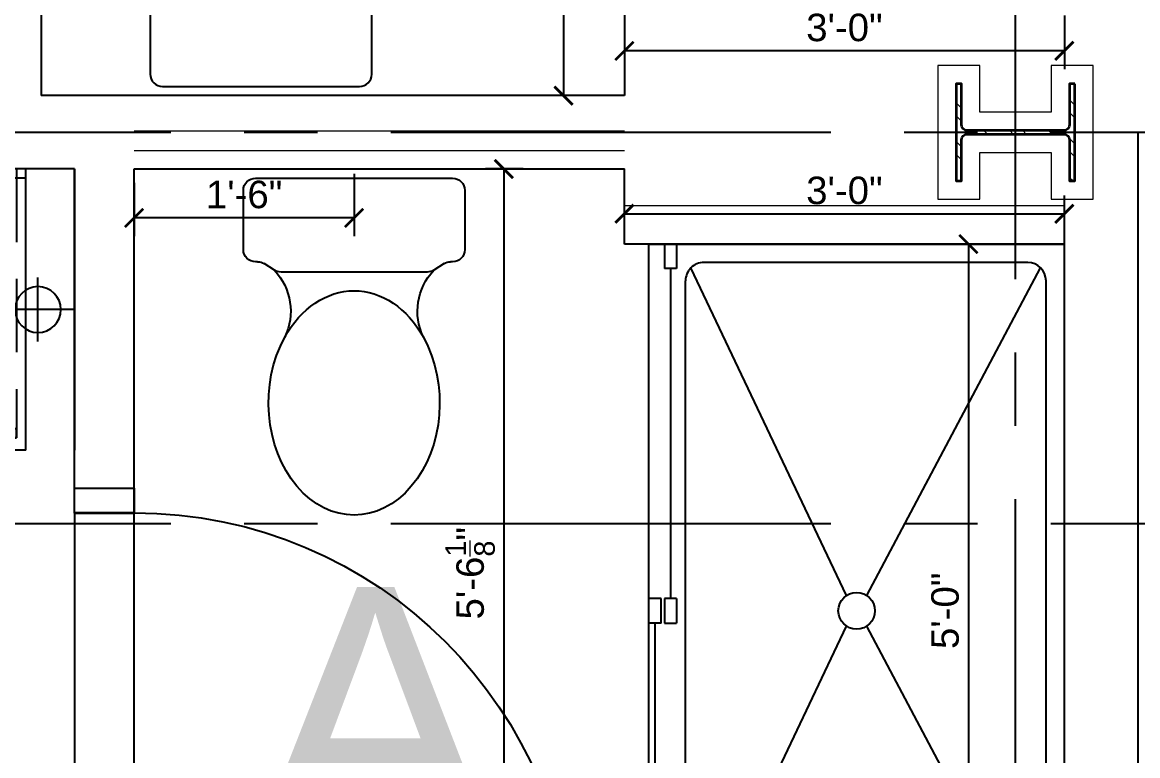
# Model space of a CAD drawing. Header units: inches. Extents: x 24000 to 28048, y 0 to 3165.
# Drawn here: x 24536.7 to 24628, y 1565.3 to 1625.3 of the extents above; entities that cross this region are included whole.
import ezdxf

# ---------------------------------------------------------------- set-up
doc = ezdxf.new("R2010")
doc.units = ezdxf.units.IN
doc.header["$LTSCALE"] = 48
doc.header["$MEASUREMENT"] = 0
for name, pattern in [('CENTER2', [1.125, 0.75, -0.125, 0.125, -0.125]), ('HIDDEN', [0.375, 0.25, -0.125]), ('HIDDEN2', [0.1875, 0.125, -0.0625])]:
    doc.linetypes.add(name, pattern=pattern)
for name, color, linetype in [('_0_Objects', 8, 'Continuous'), ('A-Door', 8, 'Continuous'), ('A-Door-Head', 8, 'Continuous'), ('A-Flor-Case', 8, 'Continuous'), ('A-Flor-Case-Hidden', 8, 'HIDDEN2'), ('A-Flor-Outline', 8, 'Continuous'), ('A-Flor-Ovhd', 8, 'HIDDEN2'), ('A-Flor-Pfix', 8, 'Continuous'), ('A-Flor-Soffit', 8, 'HIDDEN2'), ('A-Flor-Wall Mtd Fixture', 8, 'Continuous'), ('A-Grid(3-32)', 8, 'CENTER2'), ('A-HVAC', 8, 'HIDDEN2'), ('A-Wall-Full', 8, 'Continuous')]:
    doc.layers.add(name, color=color, linetype=linetype)
for name, color, linetype, lineweight in [('A-Detl-Hatch', 8, 'Continuous', 18), ('S-Detl-Hatch', 8, 'Continuous', 18), ('S-Detl-Wide', 8, 'Continuous', 35)]:
    doc.layers.add(name, color=color, linetype=linetype, lineweight=lineweight)
doc.layers.add('G-Anno-Nplt', color=8, linetype='Continuous', lineweight=18, plot=False)
doc.layers.add('G-Anno-View', color=8, linetype='Continuous', lineweight=18, plot=False)
doc.styles.add('G1DIM', font='arial.ttf')
doc.dimstyles.new('Aec-Arch-I-96', dxfattribs={"dimscale": 96, "dimtxt": 0.09375, "dimasz": 0.0625, "dimexe": 0.0625, "dimexo": 0.0625, "dimgap": 0.03125, "dimtad": 1, "dimdec": 3, "dimzin": 3, "dimdsep": 46, "dimlunit": 4, "dimtxsty": 'G1DIM', "dimblk": 'ARCHTICK', "dimcen": 0.09375, "dimclrd": 256, "dimclre": 256, "dimclrt": 256, "dimazin": 2, "dimtfac": 0.75, "dimtdec": 3, "dimtix": 1, "dimtmove": 2, "dimatfit": 2, "dimldrblk": 'OPEN90', "dimfxl": 0.0625, "dimtolj": 1, "dimtzin": 0, "dimarcsym": 0})

# ---------------------------------------------------------------- blocks, each defined once
blk = doc.blocks.new('*U9')
at = {"layer": 'A-Detl-Hatch'}
h = blk.add_hatch(dxfattribs=at)
h.set_pattern_fill('ANSI32', color=256, scale=6, style=0)
h.set_pattern_definition([(45, (0, -4.865), (-1.590990257669732, 1.590990257669732), []), (45, (1.06066017, -4.865), (-1.590990257669732, 1.590990257669732), [])])
edge = h.paths.add_edge_path()
edge.add_line((3.98, -9.73), (3.98, -9.295000000000002))
edge.add_line((3.98, -9.295000000000002), (0.645, -9.295000000000002))
edge.add_arc((0.645, -8.795000000000002), 0.5, 180, 270, ccw=False)
edge.add_line((0.145, -8.795000000000002), (0.145, -0.9349999999999996))
edge.add_arc((0.645, -0.9349999999999996), 0.5, 90, 180, ccw=False)
edge.add_line((0.645, -0.4349999999999996), (3.98, -0.4349999999999996))
edge.add_line((3.98, -0.4349999999999996), (3.98, 0))
edge.add_line((3.98, 0), (-3.98, 0))
edge.add_line((-3.98, 0), (-3.98, -0.4349999999999996))
edge.add_line((-3.98, -0.4349999999999996), (-0.645, -0.4349999999999996))
edge.add_arc((-0.645, -0.9349999999999996), 0.5, 0, 90, ccw=False)
edge.add_line((-0.145, -0.9349999999999996), (-0.145, -8.795000000000002))
edge.add_arc((-0.645, -8.795000000000002), 0.5, -90, 0, ccw=False)
edge.add_line((-0.645, -9.295000000000002), (-3.98, -9.295000000000002))
edge.add_line((-3.98, -9.295000000000002), (-3.98, -9.73))
edge.add_line((-3.98, -9.73), (3.98, -9.73))
at = {"linetype": 'ByBlock'}
blk.add_lwpolyline([(3.98, -9.73), (3.98, -9.295000000000002), (0.645, -9.295000000000002, -0.414213562373095), (0.145, -8.795000000000002), (0.145, -0.9349999999999996, -0.414213562373095), (0.645, -0.4349999999999996), (3.98, -0.4349999999999996), (3.98, 0), (-3.98, 0), (-3.98, -0.4349999999999996), (-0.645, -0.4349999999999996, -0.414213562373095), (-0.145, -0.9349999999999996), (-0.145, -8.795000000000002, -0.414213562373095), (-0.645, -9.295000000000002), (-3.98, -9.295000000000002), (-3.98, -9.73)], format="xyb", close=True, dxfattribs=at)
blk = doc.blocks.new('W10X33')
at = {"layer": 'S-Detl-Hatch'}
blk.add_lwpolyline([(13773.28084524832, -7309.777745052937), (13773.28084524832, -7306.342745052938), (13769.44584524832, -7306.342745052938), (13769.44584524832, -7300.482745052938), (13773.28084524832, -7300.482745052938), (13773.28084524832, -7297.047745052938), (13762.32084524832, -7297.047745052938), (13762.32084524832, -7300.482745052938), (13766.15584524832, -7300.482745052938), (13766.15584524832, -7306.342745052938), (13762.32084524832, -7306.342745052938), (13762.32084524832, -7309.777745052937)], close=True, dxfattribs=at)
at = {"layer": 'S-Detl-Wide'}
blk.add_blockref('*U9', (13767.80084524832, -7298.547745052938), dxfattribs=at)
blk = doc.blocks.new('4TH FLOOR - STRUCTURAL GRID')
at = {"layer": 'A-Grid(3-32)'}
for p, q in [((2602.501271693036, -15409.76760057454), (2602.50127169304, -13426.0071977946)), ((2119.384439320827, -14425.75000000001), (5897.614354035701, -14425.75000000001)), ((2119.384439320827, -14457.75000000001), (5897.614354035701, -14457.75000000001))]:
    blk.add_line(p, q, dxfattribs=at)
at = {"rotation": 90}
blk.add_blockref('W10X33', (-4700.911473359898, -28193.55084524833), dxfattribs=at)
blk = doc.blocks.new('Toiliet American Std Cadet Pro')
for p, q in [((5.839921660070786, 9.062505791591093), (0.9999923428219972, 9.062500811356813)), ((-6.8458210762401e-06, 8.062500000000682), (6.84582104781839e-06, -8.062500000000455)), ((6.839922910565974, 7.896269271069514), (6.83992247142703, 8.062506602947906)), ((7.531675966204034, 6.5162270408739), (6.99574209232037, 7.360211553805357)), ((7.687504852041457, -5.98014813940199), (7.68749514795843, 5.980169323609744)), ((6.995754035816532, -7.360191492113245), (7.531686540155164, -6.516206109515224)), ((6.839936163069183, -8.062493397052776), (6.839935723930012, -7.896249462226478)), ((1.000007657177292, -9.062499188643415), (5.839936974426081, -9.062494208408907))]:
    blk.add_line(p, q)
for centre, radius, start, end in [((0.9999931541785827, 8.062500811357268), 0.9999999999999999, 90.00004648730803, 180.000046487308), ((5.839922471427371, 8.06250579159132), 0.9999999999999999, 4.648730802774381e-05, 90.00004648730803), ((7.839922910565861, 7.896270082426099), 1.00000000000023, 180.000046487282, 212.4157267287875), ((6.687495147958543, 5.980168512253158), 1.000000000000227, 4.648730802774381e-05, 32.4157267288182), ((10.88910110862361, 10.10133413929634), 4.911750858309969, 226.878355171493, 295.5830616127054), ((10.88911725706632, -10.10130787825301), 4.911750778598119, 64.4170277726952, 133.1217347887163), ((6.687504852041769, -5.98014895075903), 0.999999999999916, 327.5843662458179, 4.648730802774381e-05), ((1.000006845820707, -8.06249918864387), 0.9999999999999999, 180.000046487308, 270.000046487308), ((5.839936163069495, -8.062494208409362), 0.9999999999999999, 270.000046487308, 4.648730802774381e-05), ((7.839935723929699, -7.896248650869893), 0.9999999999999999, 147.5843662458017, 180.000046487308)]:
    blk.add_arc(centre, radius, start, end)
for major_axis, ratio, start_param, end_param in [((9.174326882969053, 7.44365080935051e-06), 0.762998756125892, 4.086016556575147, 8.480354057783977), ((9.174326882969057, 7.44365076045988e-06), 0.7629987561258906, 2.197168750605836, 4.086016556577484)]:
    blk.add_ellipse((18.38817311703089, 1.911255458253436e-05), major_axis=major_axis, ratio=ratio, start_param=start_param, end_param=end_param)
blk = doc.blocks.new('_ArchTick')
at = {"linetype": 'ByBlock', "const_width": 0.15}
blk.add_lwpolyline([(-0.5, -0.5), (0.5, 0.5)], dxfattribs=at)
blk = doc.blocks.new('*D85')
at = {"layer": 'Defpoints', "transparency": 16777216}
for p in [(47.64094214672514, 68), (47.64094214672514, 0), (47.64094214672514, 0)]:
    blk.add_point(p, dxfattribs=at)
at = {"layer": 'G-Anno-Nplt', "lineweight": -2, "transparency": 16777216}
blk.add_line((47.64094214672515, 68), (47.64094214672514, 0), dxfattribs=at)
at = {"layer": 'G-Anno-Nplt', "lineweight": -2, "transparency": 16777216, "xscale": 1.5, "yscale": 1.5, "zscale": 1.5}
for p, rotation in [((47.64094214672515, 68), 90), ((47.64094214672514, 0), 270)]:
    blk.add_blockref('_ArchTick', p, dxfattribs=dict(at, rotation=rotation))
at = {"layer": 'G-Anno-Nplt', "transparency": 16777216, "insert": (45.74215292435133, 34.00000000000001), "char_height": 2.25, "attachment_point": 5, "rotation": 90, "style": 'G1DIM'}
blk.add_mtext('\\A1;5\'-8"', dxfattribs=at)
blk = doc.blocks.new('_Open90')
at = {"linetype": 'ByBlock', "lineweight": -2}
for p, q in [((0, 0), (-1, 0)), ((-0.5, 0.5), (0, 0)), ((0, 0), (-0.5, -0.5))]:
    blk.add_line(p, q, dxfattribs=at)
blk = doc.blocks.new('*D86')
at = {"layer": 'Defpoints', "transparency": 16777216}
for p in [(52.62499999999454, 7.982648200100812), (88.62499999999454, 8.06000000000131), (52.62499999999454, 3.664844981190981)]:
    blk.add_point(p, dxfattribs=at)
at = {"layer": 'G-Anno-Nplt', "lineweight": -2, "transparency": 16777216}
for p, q in [((52.62499999999454, 6.482648200100812), (52.62499999999454, 2.164844981190981)), ((88.62499999999454, 6.56000000000131), (88.62499999999454, 2.164844981190981)), ((88.62499999999454, 3.664844981190981), (52.62499999999454, 3.664844981190981))]:
    blk.add_line(p, q, dxfattribs=at)
at = {"layer": 'G-Anno-Nplt', "lineweight": -2, "transparency": 16777216, "xscale": 1.5, "yscale": 1.5, "zscale": 1.5, "rotation": 180}
blk.add_blockref('_ArchTick', (52.62499999999454, 3.664844981190981), dxfattribs=at)
at = {"layer": 'G-Anno-Nplt', "lineweight": -2, "transparency": 16777216, "xscale": 1.5, "yscale": 1.5, "zscale": 1.5}
blk.add_blockref('_ArchTick', (88.62499999999454, 3.664844981190981), dxfattribs=at)
at = {"layer": 'G-Anno-Nplt', "transparency": 16777216, "insert": (70.62499999999454, 5.564401597834911), "char_height": 2.25, "attachment_point": 5, "style": 'G1DIM'}
blk.add_mtext('\\A1;3\'-0"', dxfattribs=at)
blk = doc.blocks.new('Plumbing Chase')
at = {"layer": 'A-Flor-Outline', "linetype": 'HIDDEN2', "ltscale": 0.5}
blk.add_lwpolyline([(0.624999999992724, 0), (6.624999999992724, 0), (6.624999999992724, 24), (0.624999999992724, 24)], close=True, dxfattribs=at)
at = {"layer": 'G-Anno-Nplt'}
for centre in [(3.624999999992724, 18), (3.624999999992724, 12), (3.624999999992724, 6)]:
    blk.add_circle(centre, 2.5, dxfattribs=at)
blk = doc.blocks.new('18in door')
blk.add_lwpolyline([(0, 0), (1.5, 0), (1.5, 18), (0, 18)], close=True)
blk.add_arc((0, 0), 18, 0, 90)
blk = doc.blocks.new('Single 12x6 HVAC Shaft')
at = {"layer": 'A-Flor-Outline'}
blk.add_lwpolyline([(3.75, 17.75), (11.75, 17.75), (11.75, 3.75), (3.75, 3.75)], close=True, dxfattribs=at)
at = {"layer": 'A-HVAC'}
for p, q in [((4.75, 16.75), (10.75, 4.75)), ((4.75, 4.75), (10.75, 16.75))]:
    blk.add_line(p, q, dxfattribs=at)
blk.add_lwpolyline([(4.75, 16.75), (10.75, 16.75), (10.75, 4.75), (4.75, 4.75)], close=True, dxfattribs=at)
at = {"layer": 'A-Wall-Full'}
for points in [[(0, 21.5), (15.5, 21.5), (15.5, 0), (0, 0)], [(2.75, 18.75), (12.75, 18.75), (12.75, 2.75), (2.75, 2.75)]]:
    blk.add_lwpolyline(points, close=True, dxfattribs=at)
blk = doc.blocks.new('wall sconce')
for p, q in [((2, -2.625), (2, 2.625)), ((-1, 0), (4.625, 0))]:
    blk.add_line(p, q)
blk.add_circle((2, 0), 1.875)
blk = doc.blocks.new('sink1915rear')
for p, q in [((-6.004823403472336, -4.539642394007879), (-3.607189023905249, -6.937276773574965)), ((-5.778622522350549, -4.412289884536392), (-3.960742414498522, -6.230169992388417)), ((-5.601845827053911, -4.235513189239756), (-3.783965719201888, -6.05339329709178)), ((-5.474493317582425, -4.009312308117968), (-3.076858938015338, -6.406946687685053)), ((-3.960742414498522, -6.230169992388417), (-3.783965719201888, -6.05339329709178)), ((-3.607189023905249, -6.937276773574965), (-3.076858938015338, -6.406946687685053))]:
    blk.add_line(p, q)
blk.add_circle((-6.347227801003122, -3.666907910587183), 0.9375)
for points, knots in [([(0.0004528601065345583, -3.91076877255836), (-0.4126250764766866, -3.926481334309422), (-1.229345721615267, -3.957547562818874), (-2.411726861462984, -4.201425570674523), (-3.481891077401134, -4.565371331874287), (-4.132568998395769, -4.888289128985303), (-4.42554070006971, -5.058264925630697)], [0, 0, 0, 0, 1.238365004979438, 2.448444170486671, 3.606048187069407, 4.621257040060851, 4.621257040060851, 4.621257040060851, 4.621257040060851]), ([(-5.068493935649283, -5.475971861836875), (-5.158453843785232, -5.541295895701818), (-5.499234016115146, -5.801062842462793), (-6.033423511483338, -6.293099343300849), (-6.597211587900805, -6.98617685947119), (-7.025952191445331, -7.708484889703257), (-7.324374776655734, -8.448638472511954), (-7.500775518326225, -9.197108066528614), (-7.559659323057947, -9.949188037262637), (-7.500745584228877, -10.70145636589178), (-7.324216297325545, -11.45046201719007), (-7.025472792042468, -12.19140276557655), (-6.596190983354095, -12.91461983421322), (-6.031694278158003, -13.60861709277041), (-5.327277413640399, -14.25751553891327), (-4.481233270928467, -14.83824198700177), (-3.502784771569392, -15.32976732019944), (-2.408215916333365, -15.70215543521141), (-1.22713508602255, -15.94594164893018), (-0.4117005270669409, -15.97701054819682), (0.0004589975065272256, -15.99271425195836)], [5.387657404741645, 5.387657404741645, 5.387657404741645, 5.387657404741645, 5.720939566022763, 6.671914558966629, 7.558930469905226, 8.391938934834847, 9.182353751364623, 9.94385050592812, 10.6900528230439, 11.43645772895954, 12.19852389533066, 12.98981513865818, 13.82391691069281, 14.71212740683209, 15.6642881085877, 16.68723626789985, 17.78085518532396, 18.93843724306726, 20.14741629025649, 21.38303016869123, 21.38303016869123, 21.38303016869123, 21.38303016869123])]:
    blk.add_open_spline(points, degree=3, knots=knots)
for points in [[(0.0004528598065292044, -3.910768090758356), (1.235398677506524, -3.992301177658359), (2.421989394306536, -4.229653737358358), (3.51674184070653, -4.605959435758358), (4.492905708806532, -5.097619465258358), (5.333913246206535, -5.678187459458357), (6.032236193606522, -6.323730615858359), (6.590464929406522, -7.013078333958358), (7.014007638706531, -7.730387864458358), (7.308822586206531, -8.463773831658358), (7.482779795906524, -9.205143845458359), (7.540467743906532, -9.949121220958357), (7.482760787506535, -10.69330034585836), (7.308676673006531, -11.43522553545836), (7.013537163906534, -12.16942574765836), (6.589443024006528, -12.88767952865836), (6.030482920006534, -13.57797237235836), (5.331320934106529, -14.22435491845836), (4.489510967006524, -14.80557130815836), (3.512820066106528, -15.29762395235836), (2.418128098406527, -15.67403827005836), (1.232639430006529, -15.91129127545836), (0.000458997406525441, -15.99271460255836)], [(0.0001532756065358853, -9.702288986758358), (-0.4781987342934713, -9.607139346958359), (-0.8837266100934755, -9.336176053958358), (-1.154693306093471, -8.930650118958358), (-1.249846724393464, -8.452298014358359), (-1.154698973993476, -7.973941538058359), (-0.8837337915934711, -7.568409100958359), (-0.4782032952934685, -7.297440515658359), (0.0001532756065358853, -7.20228898665836)], [(0.0001532756065358853, -9.702288986758358), (0.4785052856065306, -9.607139346958359), (0.8840331614065349, -9.336176053958358), (1.154999857306535, -8.930650118958358), (1.250153275606536, -8.452298014358359), (1.155005525206533, -7.973941538058359), (0.8840403429065304, -7.568409100958359), (0.4785098466065278, -7.297440515658359), (0.0001532756065358853, -7.20228898665836)], [(0.0001532816065292764, -7.57728898665836), (-0.3346915431934718, -7.643893076658358), (-0.6185694750934658, -7.833574870258357), (-0.8082429797934694, -8.117445001858357), (-0.8748467242934694, -8.452295324158356), (-0.8082390134934698, -8.787142547058359), (-0.6185644455934707, -9.07100813245836), (-0.3346883527934708, -9.260686218258357), (0.0001532824065293426, -9.32728898665836)], [(0.0001532816065292764, -7.57728898665836), (0.3349980945065312, -7.643893076658358), (0.6188760264065252, -7.833574870258357), (0.8085495311065358, -8.117445001858357), (0.8751532756065359, -8.452295324158356), (0.8085455648065292, -8.787142547058359), (0.61887099690653, -9.07100813245836), (0.3349949041065301, -9.260686218258357), (0.0001532824065293426, -9.32728898665836)]]:
    blk.add_spline(points, degree=3)
at = {"layer": 'A-Flor-Case-Hidden', "linetype": 'HIDDEN2', "ltscale": 0.25, "extrusion": (0, 0, -1)}
blk.add_ellipse((0.0001532769065306638, -10.01428898665836), major_axis=(-8.5625, 0), ratio=0.8248175182481752, dxfattribs=at)
blk = doc.blocks.new('41in Std Vanity')
at = {"layer": 'A-Flor-Case'}
for p, q in [((23.00000000001091, 52), (0, 52)), ((0.7500000000013642, 4), (0.7500000000109139, 52)), ((23.00000000000045, 4), (23.00000000001091, 52)), ((23.00000000000045, 4), (4.547473508864641e-13, 4))]:
    blk.add_line(p, q, dxfattribs=at)
at = {"layer": 'A-Flor-Case-Hidden'}
for p, q in [((0, 51.25), (22.00000000000091, 51.25)), ((22.00000000000091, 4.75), (22.00000000001, 51.125)), ((0, 50.5), (21.25000000000114, 50.5)), ((0, 49.75), (21.25000000000114, 49.75)), ((0, 16.875), (21.25000000000114, 16.875)), ((0, 16.125), (21.25000000000114, 16.125)), ((21.25000000000364, 16.125), (0.750000000003638, 16.125)), ((0, 15.375), (22.00000000000091, 15.375)), ((21.25000000000364, 15.375), (0.750000000003638, 15.375)), ((0, 6.25), (21.25000000000114, 6.25)), ((0, 5.5), (21.25000000000114, 5.5)), ((0, 4.75), (22.00000000000091, 4.75))]:
    blk.add_line(p, q, dxfattribs=at)
for points in [[(21.25000000000114, 49.75), (22.00000000000091, 49.75), (22.00000000000091, 51.25), (21.25000000000114, 51.25)], [(21.25000000000114, 16.875), (22.00000000000091, 16.875), (22.00000000000091, 15.375), (21.25000000000114, 15.375)], [(21.25000000000114, 6.25), (22.00000000000091, 6.25), (22.00000000000091, 4.75), (21.25000000000114, 4.75)]]:
    blk.add_lwpolyline(points, close=True, dxfattribs=at)
at = {"layer": 'A-Wall-Full'}
for p, q in [((0, 0), (0, 56)), ((0, 56), (23.00000000001091, 55.99999999999091)), ((23.00000000001091, 0), (0, 0))]:
    blk.add_line(p, q, dxfattribs=at)
at = {"layer": 'A-Flor-Pfix', "rotation": 90}
blk.add_blockref('sink1915rear', (2.736114859054396, 33.31233616187853), dxfattribs=at)
at = {"layer": 'A-Flor-Wall Mtd Fixture', "xscale": -1, "rotation": 90}
blk.add_blockref('wall sconce', (11.500000000005, 54.99999999999545), dxfattribs=at)
at = {"layer": 'A-Flor-Wall Mtd Fixture', "rotation": 90}
blk.add_blockref('wall sconce', (11.50000000000546, 1), dxfattribs=at)
blk = doc.blocks.new('*D120')
at = {"layer": 'Defpoints', "transparency": 16777216}
for p in [(-44.24999999996908, -73.66177795123986), (-4.249999999965439, -73.66177795122712), (-4.249999999965439, -75.0334169595917)]:
    blk.add_point(p, dxfattribs=at)
at = {"layer": 'G-Anno-Nplt', "lineweight": -2, "transparency": 16777216}
for p, q in [((-44.24999999996907, -75.0334169595917), (-4.24999999996543, -75.0334169595917)), ((-44.24999999996907, -75.16177795123986), (-44.24999999996907, -76.5334169595917)), ((-4.24999999996543, -75.16177795122712), (-4.249999999965429, -76.5334169595917))]:
    blk.add_line(p, q, dxfattribs=at)
at = {"layer": 'G-Anno-Nplt', "lineweight": -2, "transparency": 16777216, "xscale": 1.5, "yscale": 1.5, "zscale": 1.5, "rotation": 180}
blk.add_blockref('_ArchTick', (-44.24999999996907, -75.0334169595917), dxfattribs=at)
at = {"layer": 'G-Anno-Nplt', "lineweight": -2, "transparency": 16777216, "xscale": 1.5, "yscale": 1.5, "zscale": 1.5}
blk.add_blockref('_ArchTick', (-4.24999999996543, -75.0334169595917), dxfattribs=at)
at = {"layer": 'G-Anno-Nplt', "transparency": 16777216, "insert": (-24.24999999996725, -76.93297357623564), "char_height": 2.25, "attachment_point": 5, "rotation": 180, "style": 'G1DIM'}
blk.add_mtext('\\A1;3\'-4"', dxfattribs=at)
blk = doc.blocks.new('*D121')
at = {"layer": 'Defpoints', "transparency": 16777216}
for p in [(-11.63997542260768, -72.75000000001091), (-10.39799127057086, -72.75000000001091), (-10.39799127057086, -96.75000000001455)]:
    blk.add_point(p, dxfattribs=at)
at = {"layer": 'G-Anno-Nplt', "lineweight": -2, "transparency": 16777216}
for p, q in [((-11.89799127057086, -72.75000000001091), (-13.13997542260768, -72.75000000001091)), ((-11.63997542260767, -96.75000000001455), (-11.63997542260768, -72.75000000001091)), ((-11.89799127057086, -96.75000000001455), (-13.13997542260767, -96.75000000001455))]:
    blk.add_line(p, q, dxfattribs=at)
at = {"layer": 'G-Anno-Nplt', "lineweight": -2, "transparency": 16777216, "xscale": 1.5, "yscale": 1.5, "zscale": 1.5}
for p, rotation in [((-11.63997542260768, -72.75000000001091), 90), ((-11.63997542260767, -96.75000000001455), 270)]:
    blk.add_blockref('_ArchTick', p, dxfattribs=dict(at, rotation=rotation))
at = {"layer": 'G-Anno-Nplt', "transparency": 16777216, "insert": (-13.53876464498148, -84.75000000001273), "char_height": 2.25, "attachment_point": 5, "rotation": 90.00000000000003, "style": 'G1DIM'}
blk.add_mtext('\\A1;2\'-0"', dxfattribs=at)
blk = doc.blocks.new('shower head')
for p, q in [((6.042794623776771, 1.495401227292405), (4.497995862483094, 1.499996866363063)), ((0.5, 0.25), (4.482786857688097, 0.2500000000025011)), ((0.4999999999999858, -0.25), (4.481603635898281, -0.2499999999974989)), ((6.022975186829711, -1.504237855005158), (4.491655762012087, -1.49999551940391))]:
    blk.add_line(p, q)
blk.add_lwpolyline([(0, -1.125), (0.5, -1.125), (0.5, 1.125), (0, 1.125)], close=True)
at = {"extrusion": (0, 0, -1)}
for centre, start_param, end_param in [((4.495311645545527, 4.547473508864641e-12), 4.878707650173357, 10.82699609266944), ((6.024385509791543, -0.004243297665425416), 6.26599830275396, 9.430838783973222)]:
    blk.add_ellipse(centre, major_axis=(0.003503243768375877, 1.499995909088731), ratio=0.4837345158988923, start_param=start_param, end_param=end_param, dxfattribs=at)
blk.add_open_spline([(4.482786857688097, 0.2500000000022737), (4.487319177958213, 0.2047685365964753), (4.490775320784849, 0.1591643370102247), (4.492874271991624, 0.1130900714290419), (4.49631322013704, 0.03760141325528821), (4.49610892864554, -0.0391490881536356), (4.492268892784622, -0.1146035032752479), (4.489949600694501, -0.1601762100142423), (4.486304033328622, -0.2052761202571673), (4.481603635898253, -0.2499999999977263)], degree=3, knots=[7.633998918920588, 7.633998918920588, 7.633998918920588, 7.633998918920588, 7.755289448368348, 7.755289448368348, 7.755289448368348, 7.954013382471494, 7.954013382471494, 7.954013382471494, 8.074038003380691, 8.074038003380691, 8.074038003380691, 8.074038003380691])
blk = doc.blocks.new('shower door')
at = {"layer": 'A-Flor-Case'}
for p, q in [((-31.00000000001036, -1), (-31.00000000001036, 0)), ((-29.00000000001036, 0), (-31.00000000001036, 0)), ((-29.00000000001036, -1), (-29.00000000001036, 0)), ((-1.035971308738226e-11, 0), (-2.00000000001036, 0)), ((-2.00000000001036, 0), (-2.00000000001036, -1)), ((-2.00000000001036, -0.5), (-29.00000000001036, -0.5)), ((-59.99358031856117, -1.264237909967733), (-57.99358031856117, -1.264237909967733)), ((-57.99358031856117, -2.264237909967733), (-57.99358031856117, -1.264237909967733)), ((-57.99358031856117, -1.764237909967733), (-31.00000000001036, -1.76423790996796)), ((-29.00000000001036, -1), (-31.00000000001036, -1)), ((-31.00000000001036, -1.26423790996796), (-29.00000000001036, -1.26423790996796)), ((-31.00000000001036, -2.26423790996796), (-31.00000000001036, -1.26423790996796)), ((-29.00000000001036, -1.26423790996796), (-29.00000000001036, -2.26423790996796)), ((-1.035971308738226e-11, -1), (-2.00000000001036, -1)), ((-2.00000000001036, -1), (-1.035971308738226e-11, -1)), ((-59.99358031856117, -2.264237909967733), (-57.99358031856117, -2.264237909967733)), ((-31.00000000001036, -2.26423790996796), (-29.00000000001036, -2.26423790996796))]:
    blk.add_line(p, q, dxfattribs=at)
blk = doc.blocks.new('30x34 shower')
at = {"layer": 'A-Flor-Pfix'}
for p, q in [((0, -34), (0, 0)), ((60, 0), (0, 0)), ((60, -34), (60, 0)), ((56.99999999999955, -1.5), (3, -1.5)), ((28.7455286775147, -16.17762435525947), (1.939339828220227, -1.93933982822)), ((58.06066017177932, -1.93933982822), (31.2544713224853, -16.17762435525947)), ((1.5, -3), (1.500000000000455, -29.50000000000045)), ((58.49999999999955, -3), (58.50000000000045, -29.5)), ((28.7455286775147, -17.82237564474008), (1.939339828220682, -30.56066017178046)), ((58.06066017178034, -30.56066017178), (31.2544713224853, -17.82237564474008)), ((57.00000000000045, -31), (3.000000000000455, -31)), ((60, -34), (0, -34))]:
    blk.add_line(p, q, dxfattribs=at)
blk.add_circle((30, -17), 1.5, dxfattribs=at)
for centre, start, end in [((3, -3), 90, 180), ((56.99999999999955, -3), 0, 90), ((3.000000000000455, -29.50000000000045), 180, 270), ((57.00000000000045, -29.5), 270, 0)]:
    blk.add_arc(centre, 1.5, start, end, dxfattribs=at)
at = {"xscale": -1, "rotation": 179.9999999999999}
blk.add_blockref('shower door', (60.00000000001046, -34.00000000000045), dxfattribs=at)
at = {"layer": 'A-Flor-Pfix', "rotation": 180.0000000001253}
blk.add_blockref('shower head', (60.00000000000659, -16.50000000000045), dxfattribs=at)
blk = doc.blocks.new('36in door')
blk.add_lwpolyline([(-1.5, -36), (0, -36), (0, 0), (-1.5, 0)], close=True)
blk.add_arc((0, 0), 36, 180, 270)
blk = doc.blocks.new('*D81')
at = {"layer": 'Defpoints', "transparency": 16777216}
for p in [(-42.79832063045069, 6.144999999945867), (-45.87548638447333, -60), (-43.26297560443163, -60)]:
    blk.add_point(p, dxfattribs=at)
at = {"layer": 'G-Anno-Nplt', "lineweight": -2, "transparency": 16777216}
for p, q in [((-44.29832063045069, 6.144999999945867), (-47.37548638447332, 6.144999999945868)), ((-45.87548638447332, 6.144999999945867), (-45.87548638447333, -60)), ((-44.76297560443163, -60), (-47.37548638447333, -60))]:
    blk.add_line(p, q, dxfattribs=at)
at = {"layer": 'G-Anno-Nplt', "lineweight": -2, "transparency": 16777216, "xscale": 1.5, "yscale": 1.5, "zscale": 1.5}
for p, rotation in [((-45.87548638447332, 6.144999999945867), 90), ((-45.87548638447333, -60), 270)]:
    blk.add_blockref('_ArchTick', p, dxfattribs=dict(at, rotation=rotation))
at = {"layer": 'G-Anno-Nplt', "transparency": 16777216, "insert": (-48.6347164322223, -26.92750000002707), "char_height": 2.25, "attachment_point": 5, "rotation": 90, "style": 'G1DIM'}
blk.add_mtext('\\A1;5\'-6{\\H0.750000x;\\S1/8;}"', dxfattribs=at)
blk = doc.blocks.new('*D82')
at = {"layer": 'Defpoints', "transparency": 16777216}
for p in [(-1.818623271787621e-12, 2.479385378563165), (-36.00000000000546, 0), (-1.818989403545856e-12, -3.499999999989086)]:
    blk.add_point(p, dxfattribs=at)
at = {"layer": 'G-Anno-Nplt', "lineweight": -2, "transparency": 16777216}
for p, q in [((-36.00000000000546, 1.5), (-36.00000000000546, 3.979385378563165)), ((-1.81889755503592e-12, -1.999999999989086), (-1.818531423277685e-12, 3.979385378563165)), ((-36.00000000000546, 2.479385378563165), (-1.818623271787621e-12, 2.479385378563165))]:
    blk.add_line(p, q, dxfattribs=at)
at = {"layer": 'G-Anno-Nplt', "lineweight": -2, "transparency": 16777216, "xscale": 1.5, "yscale": 1.5, "zscale": 1.5, "rotation": 180}
blk.add_blockref('_ArchTick', (-36.00000000000546, 2.479385378563165), dxfattribs=at)
at = {"layer": 'G-Anno-Nplt', "lineweight": -2, "transparency": 16777216, "xscale": 1.5, "yscale": 1.5, "zscale": 1.5}
blk.add_blockref('_ArchTick', (-1.818623271787621e-12, 2.479385378563165), dxfattribs=at)
at = {"layer": 'G-Anno-Nplt', "transparency": 16777216, "insert": (-18.00000000000364, 4.378941995207095), "char_height": 2.25, "attachment_point": 5, "style": 'G1DIM'}
blk.add_mtext('\\A1;3\'-0"', dxfattribs=at)
blk = doc.blocks.new('*D110')
at = {"layer": 'Defpoints', "transparency": 16777216}
for p in [(-76.12499999997817, 6.501503658408183), (-58.12499999997817, 7.250000106147127), (-76.12499999997817, 2.146333082037017)]:
    blk.add_point(p, dxfattribs=at)
at = {"layer": 'G-Anno-Nplt', "lineweight": -2, "transparency": 16777216}
for p, q in [((-58.12499999997817, 5.750000106147127), (-58.12499999997817, 0.6463330820370174)), ((-76.12499999997817, 5.001503658408183), (-76.12499999997817, 0.6463330820370174)), ((-58.12499999997817, 2.146333082037017), (-76.12499999997817, 2.146333082037017))]:
    blk.add_line(p, q, dxfattribs=at)
at = {"layer": 'G-Anno-Nplt', "lineweight": -2, "transparency": 16777216, "xscale": 1.5, "yscale": 1.5, "zscale": 1.5, "rotation": 180}
blk.add_blockref('_ArchTick', (-76.12499999997817, 2.146333082037017), dxfattribs=at)
at = {"layer": 'G-Anno-Nplt', "lineweight": -2, "transparency": 16777216, "xscale": 1.5, "yscale": 1.5, "zscale": 1.5}
blk.add_blockref('_ArchTick', (-58.12499999997817, 2.146333082037017), dxfattribs=at)
at = {"layer": 'G-Anno-Nplt', "transparency": 16777216, "insert": (-67.12499999997817, 4.045122304410824), "char_height": 2.25, "attachment_point": 5, "style": 'G1DIM'}
blk.add_mtext('\\A1;1\'-6"', dxfattribs=at)
blk = doc.blocks.new('*D111')
at = {"layer": 'Defpoints', "transparency": 16777216}
for p in [(0, 0), (-7.853542345401365, -60), (-1.818989403545856e-12, -60)]:
    blk.add_point(p, dxfattribs=at)
at = {"layer": 'G-Anno-Nplt', "lineweight": -2, "transparency": 16777216}
for p, q in [((-1.5, 4.249154173235984e-16), (-9.353542345401351, 2.649642899433443e-15)), ((-7.853542345401352, 2.224727482109845e-15), (-7.853542345401365, -60)), ((-1.500000000001819, -60), (-9.353542345401365, -60))]:
    blk.add_line(p, q, dxfattribs=at)
at = {"layer": 'G-Anno-Nplt', "lineweight": -2, "transparency": 16777216, "xscale": 1.5, "yscale": 1.5, "zscale": 1.5}
for p, rotation in [((-7.853542345401352, 2.224727482109845e-15), 90), ((-7.853542345401365, -60), 270)]:
    blk.add_blockref('_ArchTick', p, dxfattribs=dict(at, rotation=rotation))
at = {"layer": 'G-Anno-Nplt', "transparency": 16777216, "insert": (-9.75233156777516, -30), "char_height": 2.25, "attachment_point": 5, "rotation": 90, "style": 'G1DIM'}
blk.add_mtext('\\A1;5\'-0"', dxfattribs=at)
blk = doc.blocks.new('*D112')
at = {"layer": 'Defpoints', "transparency": 16777216}
for p in [(-76.12499999997817, -58), (-76.12499999997817, -60), (-69.22243234200687, -60)]:
    blk.add_point(p, dxfattribs=at)
at = {"layer": 'G-Anno-Nplt', "lineweight": -2, "transparency": 16777216}
for p, q in [((-69.22243234200687, -58), (-69.22243234200687, -56.5)), ((-74.62499999997817, -58), (-67.72243234200687, -58)), ((-69.22243234200687, -58), (-69.22243234200687, -60)), ((-74.62499999997817, -60), (-67.72243234200687, -60)), ((-69.22243234200687, -60), (-69.22243234200687, -61.5))]:
    blk.add_line(p, q, dxfattribs=at)
at = {"layer": 'G-Anno-Nplt', "lineweight": -2, "transparency": 16777216, "xscale": 1.5, "yscale": 1.5, "zscale": 1.5}
for p, rotation in [((-69.22243234200687, -58), 270), ((-69.22243234200687, -60), 90)]:
    blk.add_blockref('_ArchTick', p, dxfattribs=dict(at, rotation=rotation))
at = {"layer": 'G-Anno-Nplt', "transparency": 16777216, "insert": (-71.10203670762759, -59.00000000000001), "char_height": 2.25, "attachment_point": 5, "rotation": 90, "style": 'G1DIM'}
blk.add_mtext('\\A1;2"', dxfattribs=at)
blk = doc.blocks.new('Suite Vanity and Bath 1')
at = {"layer": 'A-Wall-Full'}
for p, q in [((4.875, 68), (4.875, 0)), ((52.62499999999454, 8.06000000000131), (52.62499999999454, 0)), ((52.62499999999454, 0), (4.875, 0))]:
    blk.add_line(p, q, dxfattribs=at)
at = {"layer": 'A-Flor-Pfix', "rotation": 90.00004864950782}
blk.add_blockref('Toiliet American Std Cadet Pro', (22.875, 0.75), dxfattribs=at)
at = {"layer": 'G-Anno-Nplt'}
dim = blk.add_linear_dim(base=(47.64094214672514, 0), p1=(47.64094214672514, 68), p2=(47.64094214672514, 0), angle=90, dimstyle='Aec-Arch-I-96', override={"dimscale": 24, "dimsah": 1, "dimclrt": 256}, dxfattribs=at)
dim.commit()
dim.dimension.update_dxf_attribs({"geometry": '*D85', "text_midpoint": (45.74215292435133, 34.00000000000001)})
dim = blk.add_linear_dim(base=(52.62499999999454, 3.664844981190981), p1=(88.62499999999454, 8.06000000000131), p2=(52.62499999999454, 7.982648200100812), dimstyle='Aec-Arch-I-96', override={"dimscale": 24, "dimsah": 1, "dimclrt": 256}, dxfattribs=at)
dim.commit()
dim.dimension.update_dxf_attribs({"geometry": '*D86', "text_midpoint": (70.62499999999454, 5.564401597834911)})
blk = doc.blocks.new('King Suite 7')
blk.add_blockref('Suite Vanity and Bath 1', (181.3661246222546, 2.999999999998181))
blk = doc.blocks.new('Studio Vanity and Closet Typ')
at = {"layer": 'A-Door'}
for points in [[(-42.23857701519773, -69.00000000001091), (-42.23857701519773, -72.75000000001091), (-44.23857701519773, -72.75000000001091), (-44.23857701519773, -69.00000000001091)], [(-6.238577015197734, -69.00000000001091), (-6.238577015197734, -72.75000000001091), (-4.238577015197734, -72.75000000001091), (-4.238577015197734, -69.00000000001091)]]:
    blk.add_lwpolyline(points, close=True, dxfattribs=at)
at = {"layer": 'A-Door-Head'}
blk.add_lwpolyline([(-42.23857701519773, -69.00000000001091), (-42.23857701519773, -72.75000000001091), (-6.238577015197734, -72.75000000001091), (-6.238577015197734, -69.00000000001091)], close=True, dxfattribs=at)
at = {"layer": 'A-Flor-Ovhd'}
for p, q in [((-4.374999999976353, -81.95499999999811), (-44.24999999996908, -81.9550000000072)), ((-4.374999999976353, -85.95499999999811), (-44.24999999996908, -85.9550000000072)), ((-4.374999999976353, -86.95499999999811), (-44.24999999996908, -86.9550000000072))]:
    blk.add_line(p, q, dxfattribs=at)
at = {"layer": 'A-Flor-Soffit'}
blk.add_line((-59.74999999999091, -23.00000000001273), (-59.74999999997999, -69.00000000001091), dxfattribs=at)
at = {"layer": 'A-Wall-Full'}
for p, q in [((-56.00000000000364, 0), (-55.99999999999091, -23.00000000001091)), ((0, 0), (0, -23.00000000001091)), ((-55.99999999999091, -23.00000000001091), (-59.74999999999091, -23.00000000001273)), ((-42.24999999996908, -69.00000000000546), (-59.74999999996908, -69.00000000001091)), ((-59.74999999996544, -101.6250000000236), (-59.74999999996908, -69.00000000001091)), ((-42.24999999996908, -69.00000000000546), (-42.24999999996908, -72.75000000000546)), ((3.092281986027956e-11, -69.00000000001091), (-6.249999999969077, -69.00000000001091)), ((-6.249999999969077, -69.00000000001091), (-6.249999999969077, -72.75000000001091)), ((-44.24999999996908, -80.12500000002001), (-44.24999999996908, -72.75000000001091)), ((-44.24999999996908, -72.75000000001091), (-42.24999999996908, -72.75000000000546)), ((-4.249999999969077, -72.75000000001091), (-6.249999999969077, -72.75000000001091)), ((-4.249999999969077, -72.75000000001091), (-4.249999999961801, -96.75000000001091)), ((-4.249999999961801, -96.75000000001091), (-44.24999999996908, -96.75000000002365)), ((3.000000000041837, -101.6250000000091), (-59.74999999996544, -101.6250000000236))]:
    blk.add_line(p, q, dxfattribs=at)
at = {"xscale": -1, "rotation": 90}
blk.add_blockref('41in Std Vanity', (0, 0), dxfattribs=at)
for name, p in [('Plumbing Chase', (-4.249999999961801, -96.75000000001091)), ('Single 12x6 HVAC Shaft', (-59.74999999996908, -101.62500000002))]:
    blk.add_blockref(name, p)
at = {"layer": 'A-Door'}
blk.add_blockref('18in door', (-42.23857701519773, -69.00000000001091), dxfattribs=at)
at = {"layer": 'A-Door', "xscale": -1}
blk.add_blockref('18in door', (-6.238577015197734, -69.00000000001091), dxfattribs=at)
at = {"layer": 'G-Anno-View', "insert": (-44.21606129757674, -34.94870699812054), "char_height": 20.58111220381943, "width": 161.6876703932754, "attachment_point": 1, "style": 'G1DIM'}
blk.add_mtext('A1', dxfattribs=at)
at = {"layer": 'G-Anno-Nplt'}
dim = blk.add_linear_dim(base=(-11.63997542260768, -72.75000000001091), p1=(-10.39799127057086, -96.75000000001455), p2=(-10.39799127057086, -72.75000000001091), angle=90, dimstyle='Aec-Arch-I-96', override={"dimscale": 24, "dimsah": 1, "dimclrt": 256}, dxfattribs=at)
dim.commit()
dim.dimension.update_dxf_attribs({"geometry": '*D121', "text_midpoint": (-13.53876464498148, -84.75000000001273)})
dim = blk.add_linear_dim(base=(-4.249999999965439, -75.0334169595917), p1=(-44.24999999996908, -73.66177795123986), p2=(-4.249999999965439, -73.66177795122712), dimstyle='Aec-Arch-I-96', override={"dimscale": 24, "dimsah": 1, "dimclrt": 256}, dxfattribs=at)
dim.commit()
dim.dimension.update_dxf_attribs({"geometry": '*D120', "text_midpoint": (-24.24999999996724, -76.93297357623564)})
blk = doc.blocks.new('Studio Bath 2')
at = {"layer": 'A-Door'}
for points in [[(-80.99999999997817, -21.98165888198128), (-80.99999999997817, -19.98165888198128), (-76.12499999997999, -19.98165888198128), (-76.12499999997999, -21.98165888198128)], [(-80.99999999997817, -59.98165888198128), (-80.99999999997817, -57.98165888198128), (-76.12499999997999, -57.98165888198128), (-76.12499999997999, -59.98165888198128)]]:
    blk.add_lwpolyline(points, close=True, dxfattribs=at)
at = {"layer": 'A-Door-Head'}
blk.add_lwpolyline([(-80.99999999997999, -21.98165888198128), (-80.99999999997999, -57.98165888198128), (-76.12499999997999, -57.98165888198128), (-76.12499999997999, -21.98165888198128)], close=True, dxfattribs=at)
at = {"layer": 'A-Wall-Full'}
for p, q in [((-80.99999999997817, -22), (-80.99999999997817, 6.144999999954962)), ((-76.12499999997817, -22), (-76.12499999997817, 6.144999999945867)), ((-76.12499999997817, 6.144999999945867), (-36.00000000000546, 6.144999999945867)), ((-76.12499999997817, 6.144999999945867), (-36.00000000000546, 6.144999999945867)), ((-36.00000000000546, 0), (-36.00000000000546, 6.144999999945867)), ((0, 0), (-36.00000000000546, 0)), ((-1.818989403545856e-12, -60), (-1.818989403545856e-12, -3.499999999989086)), ((-80.99999999997817, -22), (-76.12499999997817, -22)), ((-80.99999999997817, -58), (-80.99999999997817, -62.85500000005595)), ((-76.12499999997817, -58), (-80.99999999997817, -58)), ((-76.12499999997817, -58), (-76.12499999997817, -60)), ((-76.12499999997817, -58), (-76.12499999997817, -60)), ((-76.12499999997817, -60), (-1.818989403545856e-12, -60))]:
    blk.add_line(p, q, dxfattribs=at)
at = {"layer": 'G-Anno-Nplt'}
for p, q in [((-76.12499999997817, 12.14499999994587), (-36.00000000000546, 12.14499999994587)), ((-76.12499999997817, 9.269999999945867), (-36.00000000000546, 9.269999999945867)), ((-76.12499999997817, 7.644999999945867), (-36.00000000000546, 7.644999999945867)), ((0, 3.125), (-36.00000000000546, 3.125))]:
    blk.add_line(p, q, dxfattribs=at)
at = {"layer": 'A-Door', "xscale": -1, "rotation": 90}
blk.add_blockref('36in door', (-76.12499999997999, -57.98165888198128), dxfattribs=at)
at = {"layer": 'A-Flor-Pfix', "xscale": -1, "rotation": 90}
blk.add_blockref('Toiliet American Std Cadet Pro', (-58.12499999997817, 5.395000106083899), dxfattribs=at)
at = {"layer": 'A-Flor-Pfix', "extrusion": (0, 0, -1), "xscale": -1, "zscale": -1, "rotation": 90}
blk.add_blockref('30x34 shower', (0, 0), dxfattribs=at)
at = {"layer": 'G-Anno-View', "insert": (-66.00876377041277, -28.04265442660108), "char_height": 20.58111220381943, "width": 161.6876703932754, "attachment_point": 1, "style": 'G1DIM'}
blk.add_mtext('A', dxfattribs=at)
at = {"layer": 'G-Anno-Nplt'}
for base, p1, p2, picture, middle in [((-76.12499999997817, 2.146333082037017), (-58.12499999997817, 7.250000106147127), (-76.12499999997817, 6.501503658408183), '*D110', (-67.12499999997817, 4.045122304410824)), ((-1.818623271787621e-12, 2.479385378563165), (-36.00000000000546, 0), (-1.818989403545856e-12, -3.499999999989086), '*D82', (-18.00000000000364, 4.378941995207095))]:
    dim = blk.add_linear_dim(base=base, p1=p1, p2=p2, dimstyle='Aec-Arch-I-96', override={"dimscale": 24, "dimsah": 1, "dimclrt": 256}, dxfattribs=at)
    dim.commit()
    dim.dimension.update_dxf_attribs({"geometry": picture, "text_midpoint": middle})
for base, p1, p2, picture, middle in [((-45.87548638447333, -60), (-42.79832063045069, 6.144999999945867), (-43.26297560443163, -60), '*D81', (-48.6347164322223, -26.92750000002707)), ((-7.853542345401365, -60), (0, 0), (-1.818989403545856e-12, -60), '*D111', (-9.75233156777516, -30)), ((-69.22243234200687, -60), (-76.12499999997817, -58), (-76.12499999997817, -60), '*D112', (-71.10203670762759, -59.00000000000001))]:
    dim = blk.add_linear_dim(base=base, p1=p1, p2=p2, angle=90, dimstyle='Aec-Arch-I-96', override={"dimscale": 24, "dimsah": 1, "dimclrt": 256}, dxfattribs=at)
    dim.commit()
    dim.dimension.update_dxf_attribs({"geometry": picture, "text_midpoint": middle})
blk = doc.blocks.new('King Studio 1- 05')
at = {"layer": 'A-Wall-Full'}
blk.add_line((1.818989403545856e-11, 3.637978807091713e-12), (172.8949999999604, 0), dxfattribs=at)
at = {"xscale": -1, "rotation": 90}
for name, p in [('Studio Vanity and Closet Typ', (3.000000000009095, 86.99999999998181)), ('Studio Bath 2', (9.144999999963147, 6.000000000003638))]:
    blk.add_blockref(name, p, dxfattribs=at)

msp = doc.modelspace()

# ---------------------------------------------------------------- block references
at = {"layer": '_0_Objects', "linetype": 'HIDDEN'}
msp.add_blockref('4TH FLOOR - STRUCTURAL GRID', (22015.50060332174, 16042.007198477), dxfattribs=at)
at = {"layer": '_0_Objects'}
msp.add_blockref('King Suite 7', (24352.01167584546, 1616.257198476991), dxfattribs=at)
at = {"layer": '_0_Objects', "xscale": -1, "rotation": 90}
msp.add_blockref('King Studio 1- 05', (24628.00000001478, 1616.257198477006), dxfattribs=at)

doc.saveas('drawing.dxf')
